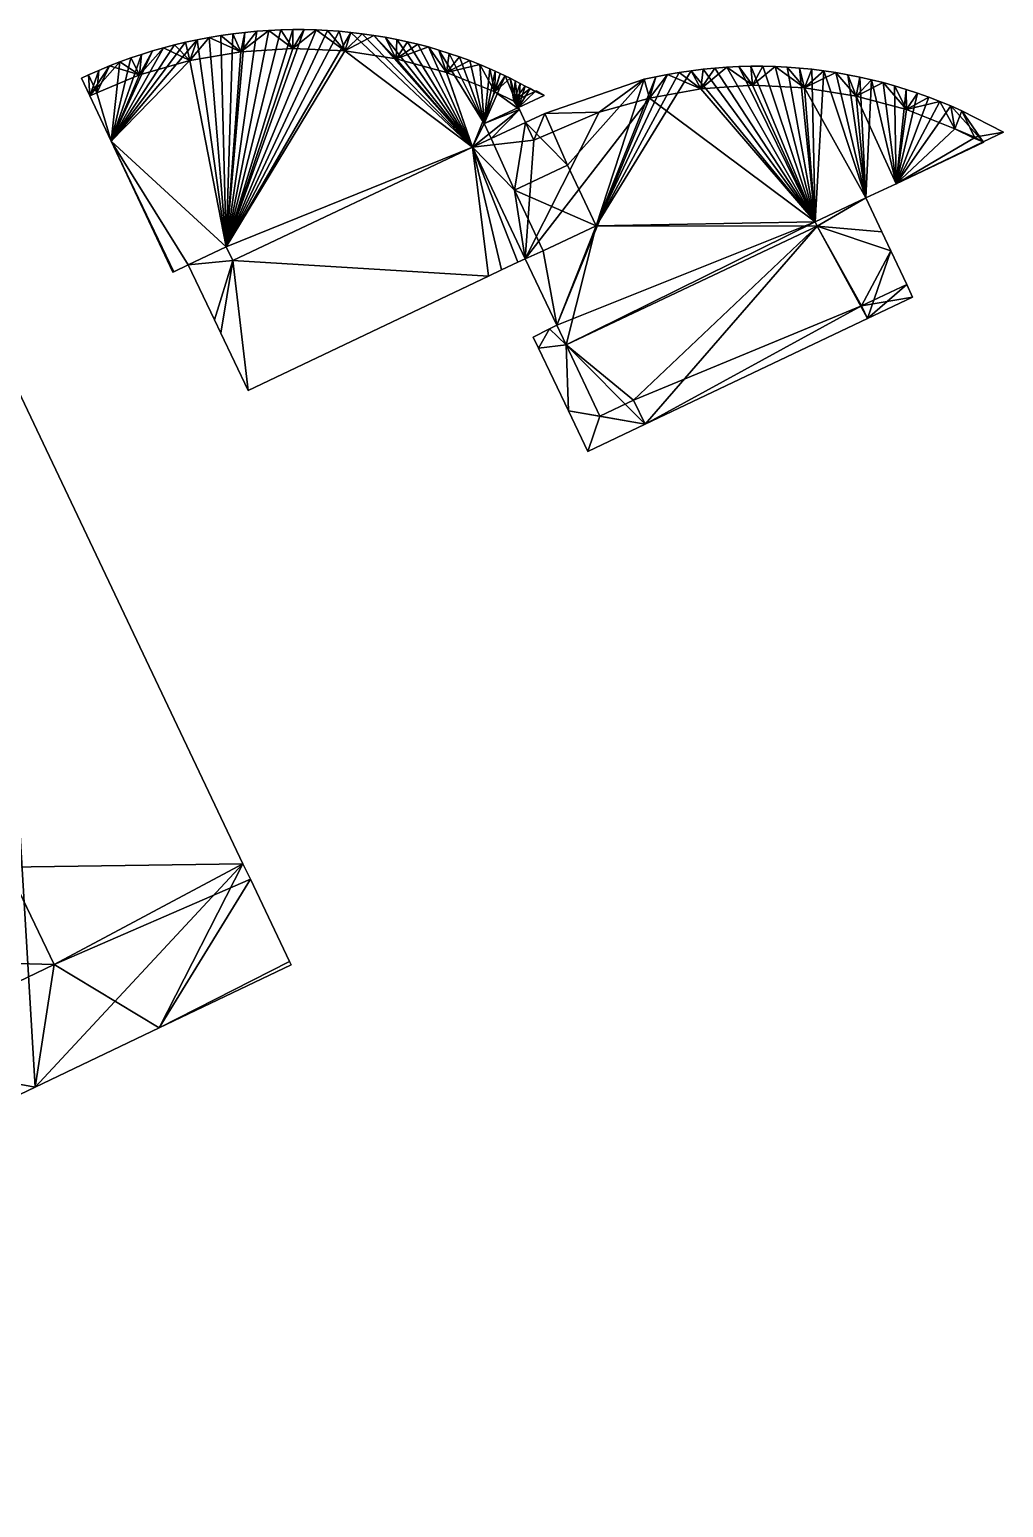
# Model space of a CAD drawing. Header units: inches. Extents: x 92123 to 92822, y 437993 to 438384.
# Drawn here: x 92657.7 to 92727.5, y 438009.6 to 438115.6 of the extents above; entities that cross this region are included whole.
import ezdxf

# ---------------------------------------------------------------- set-up
doc = ezdxf.new("R2010")
doc.units = ezdxf.units.IN
doc.header["$MEASUREMENT"] = 0
doc.layers.add('9200_4380_building', color=10, linetype='Continuous')

msp = doc.modelspace()

# ---------------------------------------------------------------- meshes
at = {"layer": '9200_4380_building'}
mesh = msp.add_polyface(dxfattribs=at)
corners = [(92669.73, 438114.9, 2.2), (92669.19, 438113.41, 2.2), (92668.89, 438114.72, 2.2), (92668.09, 438114.53, 2.2), (92667.3, 438114.32, 2.2), (92665.59, 438112.38, 2.2), (92665.73, 438113.85, 2.2), (92666.51, 438114.1, 2.2), (92664.96, 438113.59, 2.2), (92664.19, 438113.31, 2.2), (92663.43, 438113.02, 2.2), (92664.19, 438113.31, 32.33), (92663.43, 438113.02, 32.33), (92662.03, 438110.88, 32.33), (92668.89, 438114.72, 32.33), (92663.55, 438107.63, 32.33), (92669.73, 438114.9, 32.33), (92668.09, 438114.53, 32.33), (92667.3, 438114.32, 32.33), (92666.51, 438114.1, 32.33), (92665.73, 438113.85, 32.33), (92664.96, 438113.59, 32.33), (92662.67, 438112.7, 2.2), (92662.67, 438112.7, 32.33), (92661.92, 438112.37, 2.2), (92661.92, 438112.37, 32.33), (92669.19, 438113.41, -1.2), (92665.59, 438112.38, -1.2)]
mesh.append_faces([[corners[k] for k in face] for face in [(0, 1, 2), (2, 1, 3), (3, 1, 4), (5, 6, 7), (5, 8, 6), (5, 9, 8), (5, 10, 9), (4, 5, 7), (4, 1, 5), (11, 12, 13), (14, 15, 16), (0, 2, 16), (2, 14, 16), (2, 3, 17), (2, 17, 14), (3, 4, 18), (3, 18, 17), (4, 7, 19), (4, 19, 18), (7, 6, 20), (7, 20, 19), (6, 8, 20), (8, 21, 20), (8, 9, 11), (8, 11, 21), (9, 10, 11), (10, 12, 11), (10, 22, 12), (22, 23, 12), (22, 24, 25), (22, 25, 23), (26, 27, 1), (27, 5, 1)]])
mesh = msp.add_polyface(dxfattribs=at)
corners = [(92672.28, 438099.05, 29.63), (92671.81, 438100.04, 29.63), (92671.81, 438100.04, -1.2), (92672.28, 438099.05, -1.2), (92669.09, 438098.75, 29.63), (92669.09, 438098.75, -1.2), (92679.91, 438115.51, 32.33), (92679.08, 438115.57, 32.33), (92671.81, 438100.04, 32.33), (92674.86, 438115.57, 32.33), (92674, 438115.51, 32.33), (92669.73, 438114.9, 32.33), (92663.55, 438107.63, 32.33), (92669.09, 438098.75, 32.33), (92668.06, 438098.26, 32.33), (92670.58, 438115.07, 32.33), (92671.43, 438115.21, 32.33), (92672.28, 438115.33, 32.33), (92673.14, 438115.43, 32.33), (92675.72, 438115.61, 32.33), (92678.25, 438115.61, 32.33), (92676.58, 438115.63, 32.33), (92677.41, 438115.63, 32.33), (92672.28, 438099.05, 32.33), (92667.97, 438098.22, 32.33), (92668.06, 438098.26, -1.2), (92667.97, 438098.22, -1.2), (92676.58, 438114.27, -1.2), (92680.32, 438114.11, -1.2), (92672.86, 438114.03, -1.2), (92669.19, 438113.41, -1.2), (92663.55, 438107.63, -1.2)]
mesh.append_faces([[corners[k] for k in face] for face in [(0, 1, 2), (0, 2, 3), (1, 4, 5), (1, 5, 2), (6, 7, 8), (8, 9, 10), (11, 12, 8), (8, 12, 13), (13, 12, 14), (11, 8, 15), (15, 8, 16), (16, 8, 17), (17, 8, 18), (18, 8, 10), (8, 19, 9), (8, 7, 20), (19, 8, 21), (21, 8, 22), (22, 8, 20), (23, 8, 1), (23, 1, 0), (8, 13, 1), (13, 4, 1), (14, 24, 25), (24, 26, 25), (25, 4, 14), (5, 4, 25), (4, 13, 14), (2, 27, 28), (2, 29, 27), (2, 30, 29), (2, 31, 30), (31, 2, 5), (25, 31, 5)]])
mesh = msp.add_polyface(dxfattribs=at)
corners = [(92676.58, 438114.27, 2.2), (92677.41, 438115.63, 2.2), (92678.25, 438115.61, 2.2), (92676.58, 438115.63, 2.2), (92675.72, 438115.61, 2.2), (92674.86, 438115.57, 2.2), (92672.86, 438114.03, 2.2), (92674, 438115.51, 2.2), (92672.28, 438115.33, 2.2), (92673.14, 438115.43, 2.2), (92671.43, 438115.21, 2.2), (92670.58, 438115.07, 2.2), (92669.19, 438113.41, 2.2), (92669.73, 438114.9, 2.2), (92676.58, 438115.63, 32.33), (92677.41, 438115.63, 32.33), (92675.72, 438115.61, 32.33), (92674.86, 438115.57, 32.33), (92674, 438115.51, 32.33), (92673.14, 438115.43, 32.33), (92672.28, 438115.33, 32.33), (92671.43, 438115.21, 32.33), (92670.58, 438115.07, 32.33), (92669.73, 438114.9, 32.33), (92672.86, 438114.03, -1.2), (92669.19, 438113.41, -1.2), (92676.58, 438114.27, -1.2)]
mesh.append_faces([[corners[k] for k in face] for face in [(0, 1, 2), (0, 3, 1), (0, 4, 3), (0, 5, 4), (0, 6, 5), (5, 6, 7), (6, 8, 9), (6, 10, 8), (6, 11, 10), (6, 12, 11), (11, 12, 13), (7, 6, 9), (1, 3, 14), (1, 14, 15), (3, 4, 14), (4, 16, 14), (4, 5, 17), (4, 17, 16), (5, 7, 17), (7, 18, 17), (7, 9, 18), (9, 19, 18), (9, 8, 20), (9, 20, 19), (8, 10, 21), (8, 21, 20), (10, 11, 22), (10, 22, 21), (11, 13, 22), (13, 23, 22), (24, 25, 6), (25, 12, 6), (26, 24, 0), (24, 6, 0)]])
mesh = msp.add_polyface(dxfattribs=at)
corners = [(92686.32, 438114.38, 2.2), (92684, 438113.52, 2.2), (92685.56, 438114.58, 2.2), (92687.61, 438112.55, 2.2), (92687.06, 438114.16, 2.2), (92687.81, 438113.92, 2.2), (92688.55, 438113.67, 2.2), (92689.47, 438107.2, 29.63), (92672.28, 438099.05, 29.63), (92672.28, 438099.05, -1.2), (92689.47, 438107.2, -1.2), (92672.28, 438099.05, 32.33), (92689.47, 438107.2, 32.33), (92671.81, 438100.04, 32.33), (92681.57, 438115.33, 32.33), (92682.4, 438115.21, 32.33), (92679.91, 438115.51, 32.33), (92680.74, 438115.43, 32.33), (92683.22, 438115.08, 32.33), (92684.04, 438114.92, 32.33), (92684.8, 438114.76, 32.33), (92685.56, 438114.58, 32.33), (92686.32, 438114.38, 32.33), (92687.06, 438114.16, 32.33), (92684, 438113.52, -1.2), (92687.61, 438112.55, -1.2), (92680.32, 438114.11, -1.2), (92671.81, 438100.04, -1.2), (92687.81, 438113.92, 32.33), (92676.58, 438114.27, -1.2), (92680.32, 438114.11, 2.2), (92676.58, 438114.27, 2.2)]
mesh.append_faces([[corners[k] for k in face] for face in [(0, 1, 2), (0, 3, 1), (0, 4, 3), (3, 4, 5), (3, 5, 6), (7, 8, 9), (7, 9, 10), (11, 12, 13), (14, 12, 15), (16, 13, 17), (17, 13, 12), (14, 17, 12), (15, 12, 18), (18, 12, 19), (19, 12, 20), (20, 12, 21), (21, 12, 22), (12, 23, 22), (12, 11, 7), (11, 8, 7), (24, 25, 10), (26, 24, 10), (27, 26, 10), (27, 10, 9), (5, 4, 23), (5, 23, 28), (4, 0, 23), (26, 29, 30), (29, 31, 30), (24, 26, 1), (26, 30, 1), (25, 24, 3), (24, 1, 3)]])
mesh = msp.add_polyface(dxfattribs=at)
corners = [(92684.04, 438114.92, 2.2), (92684.8, 438114.76, 2.2), (92684, 438113.52, 2.2), (92683.22, 438115.08, 2.2), (92682.4, 438115.21, 2.2), (92680.32, 438114.11, 2.2), (92681.57, 438115.33, 2.2), (92679.91, 438115.51, 2.2), (92680.74, 438115.43, 2.2), (92679.08, 438115.57, 2.2), (92678.25, 438115.61, 2.2), (92676.58, 438114.27, 2.2), (92685.56, 438114.58, 2.2), (92686.32, 438114.38, 2.2), (92686.32, 438114.38, 32.33), (92687.06, 438114.16, 32.33), (92685.56, 438114.58, 32.33), (92684.8, 438114.76, 32.33), (92684.04, 438114.92, 32.33), (92683.22, 438115.08, 32.33), (92682.4, 438115.21, 32.33), (92681.57, 438115.33, 32.33), (92680.74, 438115.43, 32.33), (92679.91, 438115.51, 32.33), (92679.08, 438115.57, 32.33), (92678.25, 438115.61, 32.33), (92677.41, 438115.63, 2.2), (92677.41, 438115.63, 32.33)]
mesh.append_faces([[corners[k] for k in face] for face in [(0, 1, 2), (3, 0, 2), (4, 3, 2), (5, 4, 2), (5, 6, 4), (7, 8, 5), (9, 7, 5), (10, 9, 5), (11, 10, 5), (5, 8, 6), (2, 1, 12), (13, 14, 15), (13, 12, 14), (12, 16, 14), (12, 1, 17), (12, 17, 16), (1, 0, 18), (1, 18, 17), (0, 3, 19), (0, 19, 18), (3, 4, 20), (3, 20, 19), (4, 6, 21), (4, 21, 20), (6, 8, 21), (8, 22, 21), (8, 7, 23), (8, 23, 22), (7, 9, 23), (9, 24, 23), (9, 10, 25), (9, 25, 24), (10, 26, 27), (10, 27, 25)]])
mesh = msp.add_polyface(dxfattribs=at)
corners = [(92663.43, 438113.02, 2.2), (92662.53, 438111.09, 2.2), (92662.67, 438112.7, 2.2), (92661.92, 438112.37, 2.2), (92665.59, 438112.38, 2.2), (92662.67, 438112.7, 32.33), (92661.92, 438112.37, 32.33), (92662.03, 438110.88, 32.33), (92661.44, 438112.14, 32.33), (92663.43, 438113.02, 32.33), (92663.55, 438107.63, 32.33), (92664.19, 438113.31, 32.33), (92664.96, 438113.59, 32.33), (92665.73, 438113.85, 32.33), (92667.97, 438098.22, 32.33), (92668.06, 438098.26, 32.33), (92666.51, 438114.1, 32.33), (92667.3, 438114.32, 32.33), (92668.09, 438114.53, 32.33), (92668.89, 438114.72, 32.33), (92663.55, 438107.63, -1.2), (92662.03, 438110.88, -1.2), (92662.53, 438111.09, -1.2), (92669.19, 438113.41, -1.2), (92665.59, 438112.38, -1.2), (92661.44, 438112.14, -1.2), (92661.92, 438112.37, -1.2), (92667.97, 438098.22, -1.2), (92668.06, 438098.26, -1.2)]
mesh.append_faces([[corners[k] for k in face] for face in [(0, 1, 2), (1, 3, 2), (4, 1, 0), (5, 6, 7), (7, 6, 8), (9, 5, 7), (10, 11, 7), (10, 12, 11), (10, 13, 12), (10, 14, 15), (13, 10, 16), (16, 10, 17), (17, 10, 18), (18, 10, 19), (20, 21, 22), (23, 20, 24), (21, 25, 26), (27, 20, 28), (20, 22, 24), (22, 21, 26), (8, 3, 25), (6, 3, 8), (3, 26, 25), (7, 8, 21), (8, 25, 21), (14, 10, 27), (10, 20, 27), (10, 7, 20), (7, 21, 20), (22, 26, 3), (22, 3, 1), (24, 22, 4), (22, 1, 4)]])
mesh = msp.add_polyface(dxfattribs=at)
corners = [(92692.43, 438110.49, 2.2), (92691.07, 438111.16, 2.2), (92692.18, 438112.14, 2.2), (92693.26, 438099.19, 29.63), (92689.47, 438107.2, 29.63), (92693.26, 438099.19, -1.2), (92689.47, 438107.2, -1.2), (92692.48, 438104.1, 32.33), (92693.27, 438108.96, 32.33), (92690.81, 438107.82, 32.33), (92689.47, 438107.2, 32.33), (92693.26, 438099.19, 32.33), (92690.3, 438108.9, 32.33), (92687.06, 438114.16, 32.33), (92691.09, 438112.65, 32.33), (92690.72, 438112.81, 32.33), (92691.46, 438112.48, 32.33), (92691.82, 438112.31, 32.33), (92692.77, 438110.04, 32.33), (92692.18, 438112.14, 32.33), (92692.54, 438111.96, 32.33), (92693.27, 438108.96, 28.43), (92692.84, 438109.89, 28.43), (92690.81, 438107.82, 28.43), (92692.77, 438110.04, 28.43), (92690.3, 438108.9, 28.49), (92693.86, 438107.69, -1.2), (92693.27, 438108.96, -1.2), (92692.84, 438109.89, -1.2), (92691.07, 438111.16, -1.2), (92687.61, 438112.55, -1.2), (92692.43, 438110.49, -1.2)]
mesh.append_faces([[corners[k] for k in face] for face in [(0, 1, 2), (3, 4, 5), (4, 6, 5), (7, 8, 9), (7, 9, 10), (11, 7, 10), (10, 12, 13), (14, 15, 12), (16, 14, 12), (17, 16, 12), (18, 17, 12), (18, 19, 17), (18, 20, 19), (10, 9, 12), (21, 22, 23), (22, 24, 25), (22, 25, 23), (11, 10, 4), (11, 4, 3), (21, 23, 9), (21, 9, 8), (23, 25, 9), (25, 12, 9), (18, 12, 25), (18, 25, 24), (26, 5, 6), (27, 26, 6), (28, 27, 6), (28, 6, 29), (30, 29, 6), (31, 28, 29), (31, 29, 1), (31, 1, 0)]])
mesh = msp.add_polyface(dxfattribs=at)
corners = [(92691.09, 438112.65, 2.2), (92691.46, 438112.48, 2.2), (92691.07, 438111.16, 2.2), (92691.82, 438112.31, 2.2), (92692.18, 438112.14, 2.2), (92692.43, 438110.49, 2.2), (92692.54, 438111.96, 2.2), (92687.61, 438112.55, 2.2), (92688.55, 438113.67, 2.2), (92689.28, 438113.4, 2.2), (92690.72, 438112.81, 2.2), (92690, 438113.12, 2.2), (92688.55, 438113.67, 32.33), (92687.81, 438113.92, 32.33), (92690.3, 438108.9, 32.33), (92689.28, 438113.4, 32.33), (92690, 438113.12, 32.33), (92690.72, 438112.81, 32.33), (92687.06, 438114.16, 32.33), (92692.54, 438111.96, 32.33), (92692.18, 438112.14, 32.33), (92691.82, 438112.31, 32.33), (92691.46, 438112.48, 32.33), (92691.09, 438112.65, 32.33), (92687.81, 438113.92, 2.2), (92691.07, 438111.16, -1.2), (92687.61, 438112.55, -1.2)]
mesh.append_faces([[corners[k] for k in face] for face in [(0, 1, 2), (2, 3, 4), (5, 4, 6), (2, 1, 3), (7, 8, 9), (2, 10, 0), (2, 11, 10), (2, 7, 11), (11, 7, 9), (12, 13, 14), (15, 12, 14), (16, 15, 14), (17, 16, 14), (14, 13, 18), (6, 4, 19), (4, 20, 19), (4, 3, 21), (4, 21, 20), (3, 1, 22), (3, 22, 21), (1, 0, 23), (1, 23, 22), (0, 10, 23), (10, 17, 23), (10, 11, 16), (10, 16, 17), (11, 9, 16), (9, 15, 16), (9, 8, 12), (9, 12, 15), (8, 24, 13), (8, 13, 12), (25, 26, 2), (26, 7, 2)]])
mesh = msp.add_polyface(dxfattribs=at)
corners = [(92693.86, 438107.69, 2.2), (92693.27, 438108.96, 2.2), (92694.67, 438109.6, 2.2), (92698.56, 438109.7, 2.2), (92692.48, 438104.1, 32.33), (92696.28, 438105.9, 32.33), (92693.27, 438108.96, 32.33), (92701.78, 438112.06, 32.33), (92694.67, 438109.6, 32.33), (92698.33, 438101.56, 32.33), (92702.62, 438112.25, 32.33), (92703.46, 438112.41, 32.33), (92704.3, 438112.56, 32.33), (92705.15, 438112.68, 32.33), (92714.05, 438101.83, 32.33), (92706.86, 438112.87, 32.33), (92706.01, 438112.79, 32.33), (92696.28, 438105.9, 33.8), (92692.48, 438104.1, 33.8), (92693.27, 438108.96, 28.43), (92692.77, 438110.04, -1.2), (92694.62, 438110.9, -1.2), (92692.77, 438110.04, 28.43), (92714.05, 438101.83, -1.2), (92702.16, 438110.71, -1.2), (92705.84, 438111.38, -1.2), (92693.26, 438099.19, -1.2), (92693.86, 438107.69, -1.2), (92698.56, 438109.7, -1.2), (92692.84, 438109.89, -1.2), (92692.43, 438110.49, -1.2), (92692.84, 438109.89, 28.43), (92693.27, 438108.96, -1.2)]
mesh.append_faces([[corners[k] for k in face] for face in [(0, 1, 2), (0, 2, 3), (4, 5, 6), (5, 7, 8), (5, 9, 7), (7, 9, 10), (10, 9, 11), (11, 9, 12), (9, 13, 12), (9, 14, 13), (14, 15, 16), (13, 14, 16), (5, 8, 6), (9, 5, 17), (5, 4, 17), (4, 18, 17), (19, 8, 2), (6, 8, 19), (19, 2, 1), (20, 21, 22), (23, 24, 25), (26, 27, 28), (20, 29, 30), (24, 26, 28), (29, 20, 31), (20, 22, 31), (31, 1, 29), (19, 1, 31), (1, 32, 29), (27, 32, 0), (32, 1, 0), (24, 28, 3), (28, 27, 3), (27, 0, 3)]])
mesh = msp.add_polyface(dxfattribs=at)
corners = [(92709.56, 438111.63, 2.2), (92707.71, 438112.94, 2.2), (92708.57, 438112.98, 2.2), (92705.84, 438111.38, 2.2), (92706.86, 438112.87, 2.2), (92705.15, 438112.68, 2.2), (92706.01, 438112.79, 2.2), (92704.3, 438112.56, 2.2), (92703.46, 438112.41, 2.2), (92701.78, 438112.06, 2.2), (92702.62, 438112.25, 2.2), (92702.16, 438110.71, 2.2), (92698.56, 438109.7, 2.2), (92709.43, 438113, 2.2), (92708.57, 438112.98, 32.33), (92709.43, 438113, 32.33), (92707.71, 438112.94, 32.33), (92706.86, 438112.87, 32.33), (92706.01, 438112.79, 32.33), (92705.15, 438112.68, 32.33), (92704.3, 438112.56, 32.33), (92703.46, 438112.41, 32.33), (92702.62, 438112.25, 32.33), (92701.78, 438112.06, 32.33), (92705.84, 438111.38, -1.2), (92702.16, 438110.71, -1.2), (92709.56, 438111.63, -1.2)]
mesh.append_faces([[corners[k] for k in face] for face in [(0, 1, 2), (0, 3, 1), (1, 3, 4), (3, 5, 6), (3, 7, 5), (3, 8, 7), (9, 10, 11), (12, 9, 11), (11, 10, 8), (3, 11, 8), (4, 3, 6), (13, 2, 14), (13, 14, 15), (2, 1, 16), (2, 16, 14), (1, 4, 17), (1, 17, 16), (4, 6, 17), (6, 18, 17), (6, 5, 19), (6, 19, 18), (5, 7, 19), (7, 20, 19), (7, 8, 20), (8, 21, 20), (8, 10, 21), (10, 22, 21), (10, 9, 22), (9, 23, 22), (24, 25, 11), (24, 11, 3), (26, 24, 0), (24, 3, 0), (25, 12, 11)]])
mesh = msp.add_polyface(dxfattribs=at)
corners = [(92716.98, 438110.86, 2.2), (92718.09, 438112.03, 2.2), (92718.92, 438111.82, 2.2), (92717.69, 438103.55, 29.63), (92714.05, 438101.83, 29.63), (92717.69, 438103.55, -1.2), (92714.05, 438101.83, -1.2), (92714.19, 438101.53, -1.2), (92714.19, 438101.53, 29.63), (92708.57, 438112.98, 32.33), (92707.71, 438112.94, 32.33), (92714.05, 438101.83, 32.33), (92709.43, 438113, 32.33), (92715.53, 438112.54, 32.33), (92714.66, 438112.67, 32.33), (92717.69, 438103.55, 32.33), (92706.86, 438112.87, 32.33), (92710.3, 438113, 32.33), (92711.18, 438112.98, 32.33), (92712.05, 438112.93, 32.33), (92712.93, 438112.87, 32.33), (92713.8, 438112.78, 32.33), (92716.39, 438112.39, 32.33), (92717.25, 438112.22, 32.33), (92718.09, 438112.03, 32.33), (92714.19, 438101.53, 32.33), (92713.29, 438111.45, -1.2), (92716.98, 438110.86, -1.2), (92705.84, 438111.38, -1.2), (92709.56, 438111.63, -1.2), (92719.85, 438104.57, -1.2), (92709.56, 438111.63, 2.2), (92713.29, 438111.45, 2.2), (92720.59, 438109.89, 2.2)]
mesh.append_faces([[corners[k] for k in face] for face in [(0, 1, 2), (3, 4, 5), (4, 6, 5), (7, 6, 4), (7, 4, 8), (9, 10, 11), (12, 9, 11), (13, 14, 15), (11, 10, 16), (17, 12, 11), (17, 11, 18), (11, 19, 18), (20, 19, 11), (20, 11, 21), (22, 13, 15), (22, 15, 23), (14, 11, 15), (15, 24, 23), (14, 21, 11), (15, 11, 3), (11, 4, 3), (8, 4, 25), (4, 11, 25), (26, 27, 5), (28, 29, 6), (29, 26, 6), (6, 26, 5), (5, 27, 30), (26, 29, 31), (26, 31, 32), (27, 26, 32), (27, 32, 0), (27, 0, 33)]])
mesh = msp.add_polyface(dxfattribs=at)
corners = [(92717.25, 438112.22, 2.2), (92718.09, 438112.03, 2.2), (92716.98, 438110.86, 2.2), (92716.39, 438112.39, 2.2), (92715.53, 438112.54, 2.2), (92713.29, 438111.45, 2.2), (92714.66, 438112.67, 2.2), (92713.8, 438112.78, 2.2), (92712.05, 438112.93, 2.2), (92712.93, 438112.87, 2.2), (92711.18, 438112.98, 2.2), (92709.56, 438111.63, 2.2), (92710.3, 438113, 2.2), (92709.43, 438113, 2.2), (92708.57, 438112.98, 2.2), (92718.09, 438112.03, 32.33), (92718.92, 438111.82, 32.33), (92717.25, 438112.22, 32.33), (92716.39, 438112.39, 32.33), (92715.53, 438112.54, 32.33), (92714.66, 438112.67, 32.33), (92713.8, 438112.78, 32.33), (92712.93, 438112.87, 32.33), (92712.05, 438112.93, 32.33), (92711.18, 438112.98, 32.33), (92710.3, 438113, 32.33), (92709.43, 438113, 32.33)]
mesh.append_faces([[corners[k] for k in face] for face in [(0, 1, 2), (3, 0, 2), (4, 3, 2), (5, 4, 2), (5, 6, 4), (5, 7, 6), (8, 9, 5), (10, 8, 5), (11, 10, 5), (11, 12, 10), (11, 13, 12), (11, 14, 13), (5, 9, 7), (1, 15, 16), (1, 0, 17), (1, 17, 15), (0, 3, 17), (3, 18, 17), (3, 4, 18), (4, 19, 18), (4, 6, 19), (6, 20, 19), (6, 7, 21), (6, 21, 20), (7, 9, 21), (9, 22, 21), (9, 8, 22), (8, 23, 22), (8, 10, 23), (10, 24, 23), (10, 12, 25), (10, 25, 24), (12, 13, 25), (13, 26, 25)]])
mesh = msp.add_polyface(dxfattribs=at)
corners = [(92694.67, 438109.6, 2.2), (92701.78, 438112.06, 2.2), (92698.56, 438109.7, 2.2), (92692.43, 438110.49, 2.2), (92692.54, 438111.96, 2.2), (92692.9, 438111.77, 2.2), (92693.96, 438111.19, 2.2), (92693.61, 438111.39, 2.2), (92693.26, 438111.58, 2.2), (92692.77, 438110.04, 32.33), (92692.9, 438111.77, 32.33), (92692.54, 438111.96, 32.33), (92693.26, 438111.58, 32.33), (92693.61, 438111.39, 32.33), (92693.96, 438111.19, 32.33), (92694.62, 438110.9, 32.33), (92694.04, 438111.23, 32.33), (92694.62, 438110.9, -1.2), (92692.77, 438110.04, 28.43), (92693.96, 438111.19, -1.2), (92692.77, 438110.04, -1.2), (92692.43, 438110.49, -1.2), (92694.04, 438111.23, -1.2), (92701.78, 438112.06, 32.33), (92694.67, 438109.6, 32.33)]
mesh.append_faces([[corners[k] for k in face] for face in [(0, 1, 2), (3, 4, 5), (6, 3, 7), (3, 5, 8), (7, 3, 8), (9, 10, 11), (9, 12, 10), (9, 13, 12), (9, 14, 13), (9, 15, 14), (14, 15, 16), (17, 15, 18), (15, 9, 18), (19, 20, 21), (17, 20, 19), (17, 19, 22), (1, 0, 23), (0, 24, 23), (6, 7, 13), (6, 13, 14), (7, 8, 13), (8, 12, 13), (8, 5, 10), (8, 10, 12), (5, 4, 10), (4, 11, 10), (19, 21, 6), (21, 3, 6), (17, 22, 15), (22, 16, 15), (6, 16, 22), (14, 16, 6), (6, 22, 19)]])
mesh = msp.add_polyface(dxfattribs=at)
corners = [(92720.59, 438109.89, 2.2), (92716.98, 438110.86, 2.2), (92718.92, 438111.82, 2.2), (92719.74, 438111.59, 2.2), (92720.57, 438111.34, 2.2), (92721.38, 438111.07, 2.2), (92722.19, 438110.78, 2.2), (92722.99, 438110.47, 2.2), (92724.07, 438108.51, 2.2), (92719.85, 438104.57, 32.33), (92718.09, 438112.03, 32.33), (92717.69, 438103.55, 32.33), (92718.92, 438111.82, 32.33), (92719.74, 438111.59, 32.33), (92720.57, 438111.34, 32.33), (92721.38, 438111.07, 32.33), (92722.19, 438110.78, 32.33), (92722.99, 438110.47, 32.33), (92723.78, 438110.15, 32.33), (92726.14, 438107.55, 32.33), (92719.85, 438104.57, -1.2), (92717.69, 438103.55, -1.2), (92717.69, 438103.55, 29.63), (92716.98, 438110.86, -1.2), (92720.59, 438109.89, -1.2), (92724.07, 438108.51, -1.2), (92718.09, 438112.03, 2.2)]
mesh.append_faces([[corners[k] for k in face] for face in [(0, 1, 2), (3, 0, 2), (3, 4, 0), (0, 4, 5), (6, 0, 5), (7, 8, 0), (7, 0, 6), (9, 10, 11), (9, 12, 10), (13, 12, 9), (13, 9, 14), (9, 15, 14), (16, 9, 17), (9, 18, 17), (15, 9, 16), (19, 9, 20), (21, 20, 22), (20, 9, 22), (9, 11, 22), (20, 23, 24), (25, 20, 24), (6, 16, 17), (6, 5, 15), (6, 15, 16), (5, 4, 14), (5, 14, 15), (4, 3, 13), (4, 13, 14), (3, 2, 12), (3, 12, 13), (2, 26, 12), (24, 23, 0), (25, 24, 0)]])
mesh = msp.add_polyface(dxfattribs=at)
corners = [(92696.28, 438105.9, 33.8), (92692.48, 438104.1, 33.8), (92698.33, 438101.56, 33.8), (92694.54, 438099.76, 33.8), (92696.19, 438093.01, -1.2), (92714.19, 438101.53, -1.2), (92696.19, 438093.01, 2.2), (92714.19, 438101.53, 29.63), (92696.19, 438093.01, 29.63), (92695.52, 438094.41, 29.63), (92695.52, 438094.41, 2.2), (92696.19, 438093.01, 32.33), (92714.19, 438101.53, 32.33), (92698.33, 438101.56, 32.33), (92695.52, 438094.41, 32.33), (92693.26, 438099.19, 32.33), (92694.54, 438099.76, 32.33), (92692.48, 438104.1, 32.33), (92714.05, 438101.83, 32.33), (92695.52, 438094.41, -1.2), (92693.26, 438099.19, -1.2), (92693.26, 438099.19, 29.63), (92702.16, 438110.71, -1.2), (92714.05, 438101.83, -1.2)]
mesh.append_faces([[corners[k] for k in face] for face in [(0, 1, 2), (1, 3, 2), (4, 5, 6), (5, 7, 6), (7, 8, 6), (8, 9, 10), (8, 10, 6), (11, 12, 13), (14, 11, 13), (15, 14, 16), (17, 15, 16), (18, 13, 12), (13, 16, 14), (2, 3, 16), (2, 16, 13), (13, 0, 2), (3, 1, 16), (1, 17, 16), (11, 14, 9), (11, 9, 8), (6, 10, 19), (6, 19, 4), (20, 10, 21), (10, 9, 21), (21, 9, 15), (20, 19, 10), (9, 14, 15), (12, 11, 7), (11, 8, 7), (19, 20, 22), (19, 22, 23), (4, 23, 5), (4, 19, 23)]])
mesh = msp.add_polyface(dxfattribs=at)
corners = [(92722.99, 438110.47, 2.2), (92723.78, 438110.15, 2.2), (92724.07, 438108.51, 2.2), (92726.09, 438107.58, 2.2), (92725.47, 438107.91, 2.2), (92727.55, 438108.27, 2.2), (92725.43, 438107.83, 2.2), (92724.57, 438109.8, 2.2), (92724.57, 438109.8, 32.33), (92726.09, 438107.58, 32.33), (92727.55, 438108.27, 32.33), (92719.85, 438104.57, 32.33), (92726.14, 438107.55, 32.33), (92723.78, 438110.15, 32.33), (92719.85, 438104.57, -1.2), (92726.14, 438107.55, -1.2), (92725.43, 438107.83, -1.2), (92726.09, 438107.58, -1.2), (92725.47, 438107.91, -1.2), (92724.07, 438108.51, -1.2), (92722.99, 438110.47, 32.33), (92722.19, 438110.78, 2.2), (92720.59, 438109.89, 2.2)]
mesh.append_faces([[corners[k] for k in face] for face in [(0, 1, 2), (3, 4, 5), (4, 6, 2), (5, 4, 7), (2, 7, 4), (1, 7, 2), (8, 9, 10), (11, 12, 9), (13, 11, 9), (13, 9, 8), (12, 14, 15), (15, 14, 16), (17, 16, 18), (17, 15, 16), (16, 14, 19), (5, 7, 8), (5, 8, 10), (7, 1, 13), (7, 13, 8), (1, 0, 20), (1, 20, 13), (0, 21, 20), (19, 22, 2), (16, 19, 2), (16, 2, 6), (18, 16, 6), (18, 6, 4), (17, 18, 3), (18, 4, 3), (3, 12, 15), (9, 12, 3), (3, 15, 17), (10, 9, 5), (9, 3, 5)]])
mesh = msp.add_polyface(dxfattribs=at)
corners = [(92692.72, 438098.93, 29.63), (92693.26, 438099.19, 29.63), (92689.47, 438107.2, 29.63), (92669.09, 438098.75, 29.63), (92670.97, 438094.8, 29.63), (92672.28, 438099.05, 29.63), (92690.63, 438097.94, 29.63), (92671.81, 438100.04, 29.63), (92671.42, 438093.85, 29.63), (92673.38, 438089.73, 29.63), (92691.56, 438098.38, 29.63), (92693.26, 438099.19, -1.2), (92689.47, 438107.2, -1.2), (92669.09, 438098.75, -1.2), (92670.97, 438094.8, -1.2), (92671.42, 438093.85, -1.2), (92673.38, 438089.73, -1.2), (92690.63, 438097.94, -1.2), (92691.56, 438098.38, -1.2), (92692.72, 438098.93, -1.2), (92671.81, 438100.04, -1.2), (92672.28, 438099.05, -1.2)]
mesh.append_faces([[corners[k] for k in face] for face in [(12, 21, 2), (21, 5, 2), (12, 11, 19), (18, 12, 19), (14, 21, 15), (18, 17, 12), (12, 17, 21), (21, 17, 16), (16, 15, 21), (21, 13, 20), (21, 14, 13), (20, 13, 7), (13, 3, 7), (21, 20, 5), (20, 7, 5), (1, 0, 11), (0, 19, 11), (0, 10, 19), (10, 18, 19), (10, 6, 18), (6, 17, 18), (6, 9, 17), (9, 16, 17), (9, 8, 15), (9, 15, 16), (8, 4, 15), (4, 14, 15), (4, 3, 14), (3, 13, 14), (11, 12, 2), (11, 2, 1), (6, 10, 2), (9, 6, 5), (10, 0, 2), (8, 9, 5), (4, 8, 5), (3, 5, 7), (5, 6, 2), (3, 4, 5), (0, 1, 2)]])
mesh = msp.add_polyface(dxfattribs=at)
corners = [(92695.52, 438094.41, 2.2), (92695.52, 438094.41, 29.63), (92696.19, 438093.01, 29.63), (92696.19, 438093.01, 2.2), (92696.19, 438093.01, -1.2), (92698.61, 438087.9, -1.2), (92698.61, 438087.9, 2.2), (92701.03, 438089.05, 2.2), (92701.03, 438089.05, -1.2), (92701.85, 438087.31, -1.2), (92701.85, 438087.31, 2.2), (92717.8, 438094.89, -1.2), (92717.36, 438095.82, 2.2), (92717.8, 438094.89, 2.2), (92717.36, 438095.82, -1.2), (92720.62, 438097.35, 2.2), (92720.62, 438097.35, -1.2), (92697.74, 438085.35, 29.63), (92696.35, 438088.27, 2.2), (92697.74, 438085.35, 2.2), (92696.35, 438088.27, 29.63), (92694.2, 438092.78, 29.63), (92694.2, 438092.78, 2.2), (92693.82, 438093.57, 2.2), (92693.82, 438093.57, 29.63), (92694.99, 438094.15, 29.63), (92694.99, 438094.15, 2.2), (92719.48, 438099.76, -1.2), (92720.62, 438097.35, 29.63), (92719.48, 438099.76, 29.63), (92718.84, 438101.12, -1.2), (92718.84, 438101.12, 29.63), (92717.69, 438103.55, 29.63), (92717.69, 438103.55, -1.2), (92721.04, 438096.44, 29.63), (92721.04, 438096.44, 2.2), (92717.8, 438094.89, 29.63), (92701.85, 438087.31, 29.63), (92714.19, 438101.53, -1.2), (92714.05, 438101.83, -1.2), (92714.19, 438101.53, 29.63), (92714.05, 438101.83, 29.63)]
mesh.append_faces([[corners[k] for k in face] for face in [(35, 13, 12), (35, 12, 15), (28, 29, 36), (29, 31, 40), (34, 28, 36), (36, 29, 40), (37, 36, 40), (2, 37, 40), (20, 2, 21), (21, 2, 25), (24, 21, 25), (25, 2, 1), (2, 20, 37), (40, 31, 32), (37, 20, 17), (40, 32, 41), (18, 3, 6), (18, 6, 19), (22, 3, 18), (22, 26, 3), (23, 26, 22), (6, 7, 10), (3, 26, 0), (6, 10, 19), (40, 41, 38), (41, 39, 38), (33, 39, 41), (33, 41, 32), (3, 40, 38), (2, 40, 3), (3, 38, 4), (38, 27, 14), (27, 16, 14), (33, 30, 38), (39, 33, 38), (38, 30, 27), (4, 8, 5), (8, 38, 14), (4, 38, 8), (8, 14, 9), (9, 14, 11), (34, 36, 35), (36, 13, 35), (37, 17, 10), (17, 19, 10), (9, 13, 10), (9, 11, 13), (13, 36, 10), (36, 37, 10), (35, 15, 34), (15, 28, 34), (30, 33, 32), (30, 32, 31), (27, 30, 29), (30, 31, 29), (29, 15, 27), (28, 15, 29), (15, 16, 27), (0, 26, 25), (0, 25, 1), (26, 23, 25), (23, 24, 25), (21, 24, 23), (21, 23, 22), (20, 21, 18), (21, 22, 18), (17, 20, 18), (17, 18, 19), (15, 12, 14), (15, 14, 16), (11, 14, 12), (11, 12, 13), (10, 7, 9), (7, 8, 9), (7, 6, 5), (7, 5, 8), (6, 3, 5), (3, 4, 5), (3, 0, 2), (0, 1, 2)]])
mesh = msp.add_polyface(dxfattribs=at)
corners = [(92642.54, 438049.01, 16.72), (92645.89, 438042.03, 16.72), (92659.48, 438048.55, 16.72), (92656.13, 438055.54, 16.72), (92676.46, 438048.52, -1.18), (92676.34, 438048.76, 12.31), (92676.46, 438048.52, 12.31), (92676.34, 438048.76, -1.18), (92673.54, 438054.67, 12.31), (92673.54, 438054.67, -1.18), (92673.01, 438055.78, -1.18), (92673.01, 438055.78, 12.31), (92654.85, 438093.97, 12.31), (92654.85, 438093.97, -1.18), (92654.72, 438094.27, 12.31), (92654.72, 438094.27, -1.18), (92572.95, 438055.31, -1.18), (92572.95, 438055.31, 12.31), (92594.72, 438009.6, -1.18), (92594.72, 438009.6, 12.31), (92667, 438044, -1.18), (92667, 438044, 12.31), (92631.1, 438026.92, 12.31), (92631.1, 438026.92, -1.18), (92639.39, 438030.82, 12.31), (92639.39, 438030.82, -1.18), (92658.11, 438039.76, -1.18), (92658.11, 438039.76, 12.31), (92656.13, 438055.54, 12.31), (92642.54, 438049.01, 12.31), (92659.48, 438048.55, 12.31), (92645.89, 438042.03, 12.31)]
mesh.append_faces([[corners[k] for k in face] for face in [(9, 7, 20), (10, 9, 20), (26, 13, 10), (7, 4, 20), (26, 10, 20), (26, 25, 13), (18, 16, 23), (25, 16, 13), (13, 16, 15), (25, 23, 16), (21, 6, 5), (8, 21, 5), (30, 27, 21), (30, 31, 27), (31, 29, 24), (29, 17, 22), (14, 17, 29), (12, 14, 29), (11, 12, 28), (30, 11, 28), (30, 8, 11), (27, 31, 24), (30, 21, 8), (22, 24, 29), (28, 12, 29), (17, 19, 22), (1, 0, 31), (0, 29, 31), (2, 1, 30), (1, 31, 30), (30, 28, 3), (30, 3, 2), (28, 29, 0), (28, 0, 3), (21, 27, 20), (27, 26, 20), (27, 24, 26), (24, 25, 26), (24, 22, 23), (24, 23, 25), (22, 19, 18), (22, 18, 23), (6, 21, 20), (6, 20, 4), (19, 17, 18), (17, 16, 18), (15, 16, 14), (16, 17, 14), (13, 15, 14), (13, 14, 12), (10, 13, 12), (10, 12, 11), (9, 10, 8), (10, 11, 8), (7, 9, 8), (7, 8, 5), (4, 7, 5), (4, 5, 6), (3, 0, 2), (0, 1, 2)]])

doc.saveas('drawing.dxf')
